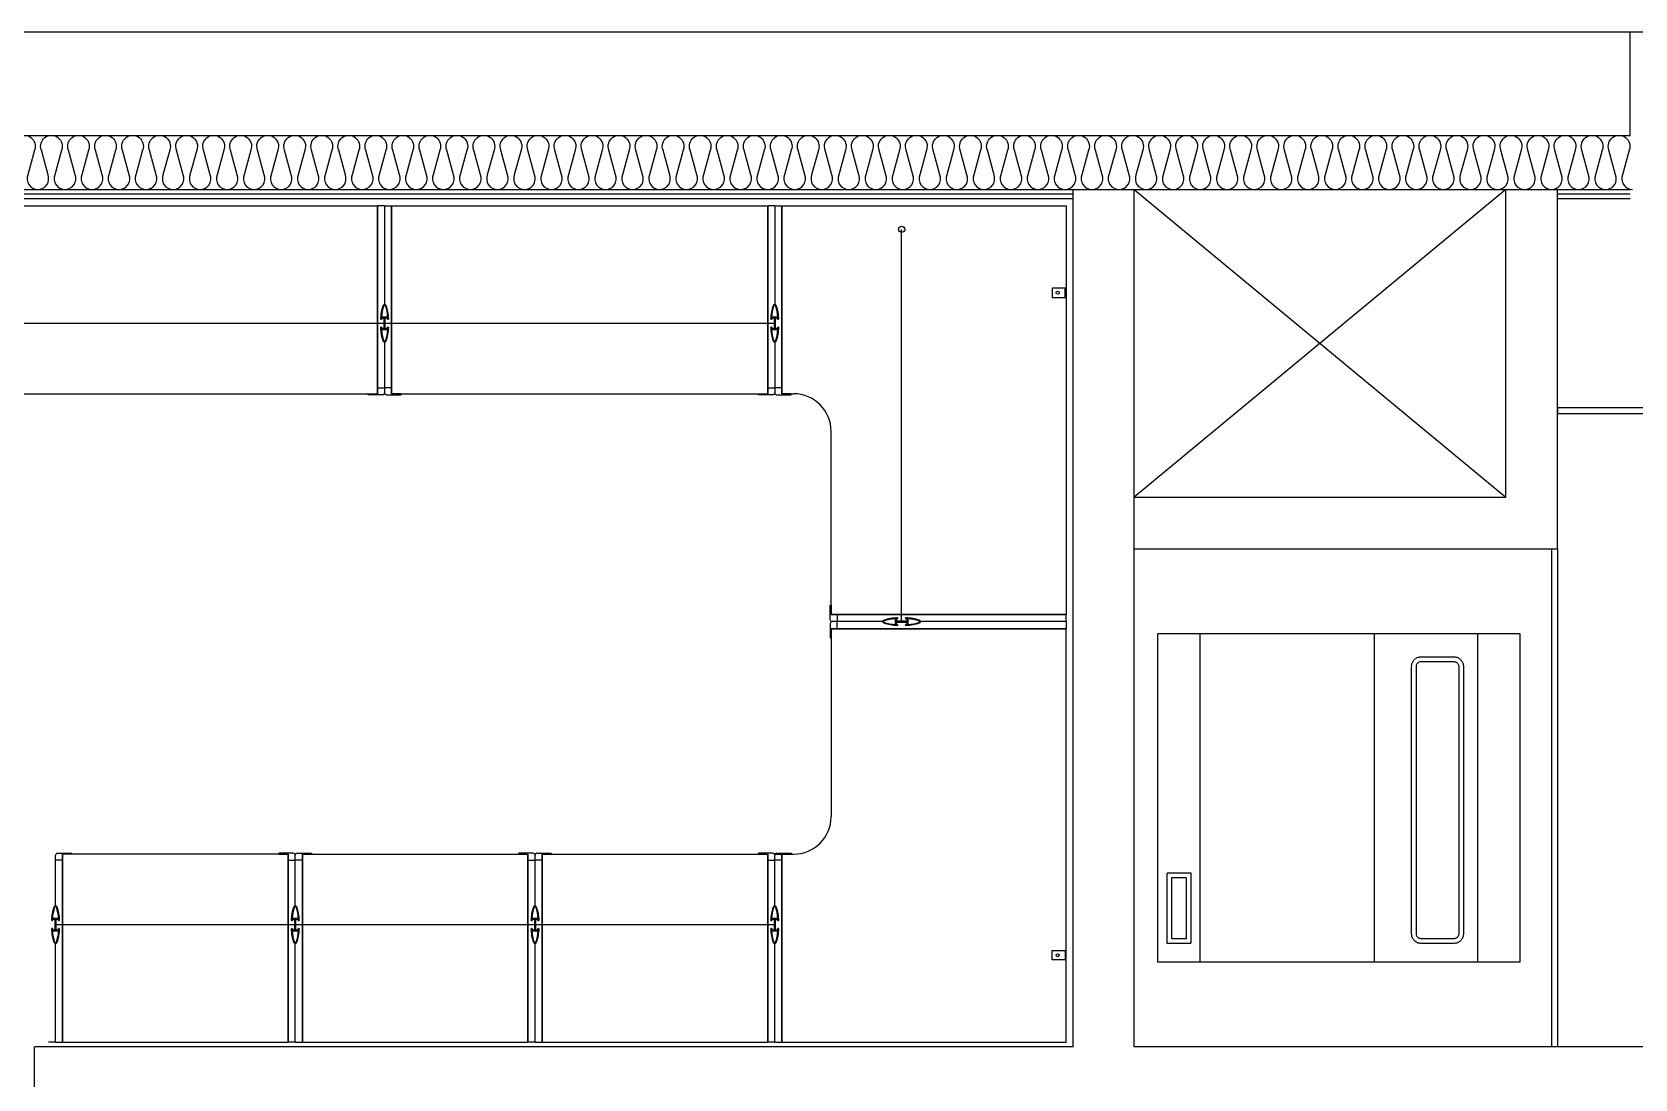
# Model space of a CAD drawing. Header units: millimetres. Extents: x -33000 to 294000, y 0 to 42408.
# Drawn here: x 261776 to 265186, y 16526 to 18755 of the extents above; entities that cross this region are included whole.
import ezdxf

# ---------------------------------------------------------------- set-up
doc = ezdxf.new("R2010")
doc.units = ezdxf.units.MM
doc.header["$LTSCALE"] = 50
doc.linetypes.add('( Hidden )', pattern=[0.375, 0.25, -0.125])
doc.layers.add('arch', color=8, linetype='Continuous')

# ---------------------------------------------------------------- blocks, each defined once
blk = doc.blocks.new('A$C3cbefa3a')
at = {"linetype": '( Hidden )', "ltscale": 0.1}
for p, q in [((350, -90), (-350, -90)), ((-350, -460), (350, -460)), ((-350, -680), (350, -680))]:
    blk.add_line(p, q, dxfattribs=at)
for points in [[(350, 0), (-350, 0), (-350, -770), (350, -770)], [(310, -70), (310, -20), (160, -20), (160, -70)], [(300, -60), (300, -30), (170, -30), (170, -60)]]:
    blk.add_lwpolyline(points, close=True, dxfattribs=at)
for points in [[(-280, -650), (290, -650, 0.414214), (310, -630), (310, -560, 0.414214), (290, -540), (-280, -540, 0.414214), (-300, -560), (-300, -630, 0.414214)], [(-280, -640), (290, -640, 0.414214), (300, -630), (300, -560, 0.414214), (290, -550), (-280, -550, 0.414214), (-290, -560), (-290, -630, 0.414214)]]:
    blk.add_lwpolyline(points, format="xyb", close=True, dxfattribs=at)

msp = doc.modelspace()

# ---------------------------------------------------------------- linework, layer by layer
at = {"layer": 'arch', "ltscale": 25}
for p, q in [((265176.2, 18754.6), (261321.2, 18754.6)), ((266076.2, 18754.6), (265176.2, 18754.6)), ((265176.2, 18534.6), (265176.2, 18754.6)), ((261321.2, 18534.6), (265176.2, 18534.6)), ((261321.2, 18419.6), (265176.2, 18419.6)), ((263991.2, 16594.6), (263991.2, 18419.6)), ((264121.2, 18419.6), (264911.2, 17764.6)), ((264911.2, 18419.6), (264121.2, 17764.6)), ((264121.2, 16594.6), (264121.2, 18419.6)), ((264911.2, 17764.6), (264911.2, 18419.6)), ((265021.2, 17654.6), (265021.2, 18419.6)), ((263991.2, 18409.6), (261321.2, 18409.6)), ((263991.2, 18399.6), (261321.2, 18399.6)), ((261711.2, 18384.6), (262511.2, 18384.6)), ((262511.2, 17984.6), (262511.2, 18384.6)), ((262526.2, 18384.6), (262511.2, 18384.6)), ((262526.2, 18384.6), (262541.2, 18384.6)), ((262541.2, 17984.6), (262541.2, 18384.6)), ((262541.2, 18384.6), (263341.2, 18384.6)), ((263341.2, 17984.6), (263341.2, 18384.6)), ((263356.2, 18384.6), (263341.2, 18384.6)), ((263356.2, 18384.6), (263371.2, 18384.6)), ((263371.2, 17984.6), (263371.2, 18384.6)), ((263371.2, 18384.6), (263976.2, 18384.6)), ((263976.2, 18384.6), (263976.2, 17514.6)), ((265176.2, 18409.6), (265021.2, 18409.6)), ((265176.2, 18399.6), (265021.2, 18399.6)), ((263626.2, 17499.6), (263626.2, 18334.6)), ((263976.2, 18209.7), (263946.2, 18209.7)), ((263946.2, 18209.7), (263946.2, 18189.7)), ((263974.2, 18189.7), (263974.2, 18209.7)), ((263976.2, 18209.7), (263976.2, 18189.7)), ((263946.2, 18189.7), (263976.2, 18189.7)), ((260931.2, 18134.6), (262525.5, 18134.6)), ((261761.2, 18134.6), (263355.5, 18134.6)), ((261711.2, 17984.6), (262511.2, 17984.6)), ((262491.5, 17982.6), (262491.2, 17984.6)), ((262491.2, 17984.6), (262511.2, 17984.6)), ((262522.2, 17982.6), (262491.5, 17982.6)), ((262511.2, 17984.6), (262511.2, 17997.6)), ((262511.2, 17997.6), (262526.2, 17997.6)), ((262526.2, 17997.6), (262526.2, 17986.6)), ((262541.2, 17997.6), (262526.2, 17997.6)), ((262530.2, 17982.6), (262560.9, 17982.6)), ((262541.2, 17984.6), (262541.2, 17997.6)), ((262561.2, 17984.6), (262541.2, 17984.6)), ((262541.2, 17984.6), (263341.2, 17984.6)), ((262560.9, 17982.6), (262561.2, 17984.6)), ((263321.5, 17982.6), (263321.2, 17984.6)), ((263321.2, 17984.6), (263341.2, 17984.6)), ((263352.2, 17982.6), (263321.5, 17982.6)), ((263341.2, 17984.6), (263341.2, 17997.6)), ((263341.2, 17997.6), (263356.2, 17997.6)), ((263356.2, 17997.6), (263356.2, 17986.6)), ((263371.2, 17997.6), (263356.2, 17997.6)), ((263360.2, 17982.6), (263390.9, 17982.6)), ((263371.2, 17984.6), (263371.2, 17997.6)), ((263391.2, 17984.6), (263371.2, 17984.6)), ((263371.2, 17984.6), (263396.2, 17984.6)), ((263390.9, 17982.6), (263391.2, 17984.6)), ((263476.2, 17514.6), (263476.2, 17904.6)), ((264121.2, 17764.6), (264911.2, 17764.6)), ((264121.2, 17654.6), (265021.2, 17654.6)), ((263474.2, 17534.3), (263476.2, 17534.6)), ((263474.2, 17503.6), (263474.2, 17534.3)), ((263476.2, 17534.6), (263476.2, 17514.6)), ((263474.2, 17495.6), (263474.2, 17464.9)), ((263476.2, 17514.6), (263976.2, 17514.6)), ((263476.2, 17514.6), (263489.2, 17514.6)), ((263489.2, 17499.6), (263478.2, 17499.6)), ((263489.2, 17514.6), (263489.2, 17499.6)), ((263489.2, 17484.6), (263489.2, 17499.6)), ((263976.2, 17499.6), (263976.2, 17514.6)), ((263976.2, 17499.6), (263976.2, 17484.6)), ((263474.2, 17464.9), (263476.2, 17464.6)), ((263476.2, 17484.6), (263976.2, 17484.6)), ((263476.2, 17464.6), (263476.2, 17484.6)), ((263476.2, 17484.6), (263489.2, 17484.6)), ((263476.2, 17484.6), (263476.2, 17084.6)), ((263976.2, 16604.6), (263976.2, 17484.6)), ((261826.2, 16991.6), (261826.2, 17002.6)), ((261841.2, 16991.6), (261826.2, 16991.6)), ((261830.2, 17006.6), (261860.9, 17006.6)), ((261841.2, 17004.6), (261841.2, 16604.6)), ((261861.2, 17004.6), (261841.2, 17004.6)), ((261841.2, 17004.6), (261841.2, 16991.6)), ((261860.9, 17006.6), (261861.2, 17004.6)), ((262301.5, 17006.6), (262301.2, 17004.6)), ((262301.2, 17004.6), (262321.2, 17004.6)), ((262332.2, 17006.6), (262301.5, 17006.6)), ((262321.2, 17004.6), (262321.2, 16604.6)), ((262321.2, 17004.6), (262321.2, 16991.6)), ((262321.2, 16991.6), (262336.2, 16991.6)), ((262336.2, 16991.6), (262336.2, 17002.6)), ((262351.2, 16991.6), (262336.2, 16991.6)), ((262340.2, 17006.6), (262370.9, 17006.6)), ((262351.2, 17004.6), (262831.2, 17004.6)), ((262351.2, 17004.6), (262351.2, 16604.6)), ((262371.2, 17004.6), (262351.2, 17004.6)), ((262351.2, 17004.6), (262351.2, 16991.6)), ((262370.9, 17006.6), (262371.2, 17004.6)), ((262811.5, 17006.6), (262811.2, 17004.6)), ((262811.2, 17004.6), (262831.2, 17004.6)), ((262842.2, 17006.6), (262811.5, 17006.6)), ((262831.2, 17004.6), (262831.2, 16604.6)), ((262831.2, 17004.6), (262831.2, 16991.6)), ((262831.2, 16991.6), (262846.2, 16991.6)), ((262846.2, 16991.6), (262846.2, 17002.6)), ((262861.2, 16991.6), (262846.2, 16991.6)), ((262850.2, 17006.6), (262880.9, 17006.6)), ((262861.2, 17004.6), (262861.2, 16604.6)), ((262881.2, 17004.6), (262861.2, 17004.6)), ((262861.2, 17004.6), (262861.2, 16991.6)), ((262861.2, 17004.6), (263341.2, 17004.6)), ((262880.9, 17006.6), (262881.2, 17004.6)), ((263321.5, 17006.6), (263321.2, 17004.6)), ((263321.2, 17004.6), (263341.2, 17004.6)), ((263352.2, 17006.6), (263321.5, 17006.6)), ((263341.2, 17004.6), (263341.2, 16604.6)), ((263341.2, 17004.6), (263341.2, 16991.6)), ((263341.2, 16991.6), (263356.2, 16991.6)), ((263356.2, 17004.6), (263371.2, 17004.6)), ((263356.2, 16991.6), (263356.2, 17002.6)), ((263371.2, 16991.6), (263356.2, 16991.6)), ((263360.2, 17006.6), (263390.9, 17006.6)), ((263371.2, 17004.6), (263371.2, 16604.6)), ((263371.2, 17004.6), (263371.2, 16991.6)), ((263371.2, 17004.6), (263396.2, 17004.6)), ((263390.9, 17006.6), (263391.2, 17004.6)), ((261825.5, 16854.6), (263355.5, 16854.6)), ((263946.2, 16779.5), (263946.2, 16799.5)), ((263946.2, 16799.5), (263976.2, 16799.5)), ((263976.2, 16779.5), (263946.2, 16779.5)), ((263974.2, 16799.5), (263974.2, 16779.5)), ((263976.2, 16779.5), (263976.2, 16799.5)), ((263991.2, 16594.6), (261781.2, 16594.6)), ((261781.2, 15404.6), (261781.2, 16594.6)), ((261826.2, 16604.6), (261811.2, 16604.6)), ((261826.2, 16604.6), (261841.2, 16604.6)), ((261841.2, 16604.6), (262321.2, 16604.6)), ((262336.2, 16604.6), (262321.2, 16604.6)), ((262336.2, 16604.6), (262351.2, 16604.6)), ((262351.2, 16604.6), (262831.2, 16604.6)), ((262846.2, 16604.6), (262831.2, 16604.6)), ((262846.2, 16604.6), (262861.2, 16604.6)), ((262861.2, 16604.6), (263341.2, 16604.6)), ((263356.2, 16604.6), (263341.2, 16604.6)), ((263356.2, 16604.6), (263371.2, 16604.6)), ((263371.2, 16604.6), (263976.2, 16604.6)), ((266351.2, 16594.6), (264121.2, 16594.6))]:
    msp.add_line(p, q, dxfattribs=at)
msp.add_lwpolyline([(261738.5, 18503.4, -1.449198), (261781.5, 18503.4), (261767.2, 18450.8, 0.524856), (261788.7, 18419.6, 0.524856), (261810.2, 18450.8), (261796, 18503.4, -1.449198), (261839, 18503.4), (261824.7, 18450.8, 0.524856), (261846.2, 18419.6, 0.524856), (261867.7, 18450.8), (261853.5, 18503.4, -1.449198), (261896.5, 18503.4), (261882.2, 18450.8, 0.524856), (261903.7, 18419.6, 0.524856), (261925.2, 18450.8), (261911, 18503.4, -1.449198), (261954, 18503.4), (261939.7, 18450.8, 0.524856), (261961.2, 18419.6, 0.524856), (261982.7, 18450.8), (261968.5, 18503.4, -1.449198), (262011.5, 18503.4), (261997.2, 18450.8, 0.524856), (262018.7, 18419.6, 0.524856), (262040.2, 18450.8), (262026, 18503.4, -1.449198), (262069, 18503.4), (262054.7, 18450.8, 0.524856), (262076.2, 18419.6, 0.524856), (262097.7, 18450.8), (262083.5, 18503.4, -1.449198), (262126.5, 18503.4), (262112.2, 18450.8, 0.524856), (262133.7, 18419.6, 0.524856), (262155.2, 18450.8), (262141, 18503.4, -1.449198), (262184, 18503.4), (262169.7, 18450.8, 0.524856), (262191.2, 18419.6, 0.524856), (262212.7, 18450.8), (262198.5, 18503.4, -1.449198), (262241.5, 18503.4), (262227.2, 18450.8, 0.524856), (262248.7, 18419.6, 0.524856), (262270.2, 18450.8), (262256, 18503.4, -1.449198), (262299, 18503.4), (262284.7, 18450.8, 0.524856), (262306.2, 18419.6, 0.524856), (262327.7, 18450.8), (262313.5, 18503.4, -1.449198), (262356.5, 18503.4), (262342.2, 18450.8, 0.524856), (262363.7, 18419.6, 0.524856), (262385.2, 18450.8), (262371, 18503.4, -1.449198), (262414, 18503.4), (262399.7, 18450.8, 0.524856), (262421.2, 18419.6, 0.524856), (262442.7, 18450.8), (262428.5, 18503.4, -1.449198), (262471.5, 18503.4), (262457.2, 18450.8, 0.524856), (262478.7, 18419.6, 0.524856), (262500.2, 18450.8), (262486, 18503.4, -1.449198), (262529, 18503.4), (262514.7, 18450.8, 0.524856), (262536.2, 18419.6, 0.524856), (262557.7, 18450.8), (262543.5, 18503.4, -1.449198), (262586.5, 18503.4), (262572.2, 18450.8, 0.524856), (262593.7, 18419.6, 0.524856), (262615.2, 18450.8), (262601, 18503.4, -1.449198), (262644, 18503.4), (262629.7, 18450.8, 0.524856), (262651.2, 18419.6, 0.524856), (262672.7, 18450.8), (262658.5, 18503.4, -1.449198), (262701.5, 18503.4), (262687.2, 18450.8, 0.524856), (262708.7, 18419.6, 0.524856), (262730.2, 18450.8), (262716, 18503.4, -1.449198), (262759, 18503.4), (262744.7, 18450.8, 0.524856), (262766.2, 18419.6, 0.524856), (262787.7, 18450.8), (262773.5, 18503.4, -1.449198), (262816.5, 18503.4), (262802.2, 18450.8, 0.524856), (262823.7, 18419.6, 0.524856), (262845.2, 18450.8), (262831, 18503.4, -1.449198), (262874, 18503.4), (262859.7, 18450.8, 0.524856), (262881.2, 18419.6, 0.524856), (262902.7, 18450.8), (262888.5, 18503.4, -1.449198), (262931.5, 18503.4), (262917.2, 18450.8, 0.524856), (262938.7, 18419.6, 0.524856), (262960.2, 18450.8), (262946, 18503.4, -1.449198), (262989, 18503.4), (262974.7, 18450.8, 0.524856), (262996.2, 18419.6, 0.524856), (263017.7, 18450.8), (263003.5, 18503.4, -1.449198), (263046.5, 18503.4), (263032.2, 18450.8, 0.524856), (263053.7, 18419.6, 0.524856), (263075.2, 18450.8), (263061, 18503.4, -1.449198), (263104, 18503.4), (263089.7, 18450.8, 0.524856), (263111.2, 18419.6, 0.524856), (263132.7, 18450.8), (263118.5, 18503.4, -1.449198), (263161.5, 18503.4), (263147.2, 18450.8, 0.524856), (263168.7, 18419.6, 0.524856), (263190.2, 18450.8), (263176, 18503.4, -1.449198), (263219, 18503.4), (263204.7, 18450.8, 0.524856), (263226.2, 18419.6, 0.524856), (263247.7, 18450.8), (263233.5, 18503.4, -1.449198), (263276.5, 18503.4), (263262.2, 18450.8, 0.524856), (263283.7, 18419.6, 0.524856), (263305.2, 18450.8), (263291, 18503.4, -1.449198), (263334, 18503.4), (263319.7, 18450.8, 0.524856), (263341.2, 18419.6, 0.524856), (263362.7, 18450.8), (263348.5, 18503.4, -1.449198), (263391.5, 18503.4), (263377.2, 18450.8, 0.524856), (263398.7, 18419.6, 0.524856), (263420.2, 18450.8), (263406, 18503.4, -1.449198), (263449, 18503.4), (263434.7, 18450.8, 0.524856), (263456.2, 18419.6, 0.524856), (263477.7, 18450.8), (263463.5, 18503.4, -1.449198), (263506.5, 18503.4), (263492.2, 18450.8, 0.524856), (263513.7, 18419.6, 0.524856), (263535.2, 18450.8), (263521, 18503.4, -1.449198), (263564, 18503.4), (263549.7, 18450.8, 0.524856), (263571.2, 18419.6, 0.524856), (263592.7, 18450.8), (263578.5, 18503.4, -1.449198), (263621.5, 18503.4), (263607.2, 18450.8, 0.524856), (263628.7, 18419.6, 0.524856), (263650.2, 18450.8), (263636, 18503.4, -1.449198), (263679, 18503.4), (263664.7, 18450.8, 0.524856), (263686.2, 18419.6, 0.524856), (263707.7, 18450.8), (263693.5, 18503.4, -1.449198), (263736.5, 18503.4), (263722.2, 18450.8, 0.524856), (263743.7, 18419.6, 0.524856), (263765.2, 18450.8), (263751, 18503.4, -1.449198), (263794, 18503.4), (263779.7, 18450.8, 0.524856), (263801.2, 18419.6, 0.524856), (263822.7, 18450.8), (263808.5, 18503.4, -1.449198), (263851.5, 18503.4), (263837.2, 18450.8, 0.524856), (263858.7, 18419.6, 0.524856), (263880.2, 18450.8), (263866, 18503.4, -1.449198), (263909, 18503.4), (263894.7, 18450.8, 0.524856), (263916.2, 18419.6, 0.524856), (263937.7, 18450.8), (263923.5, 18503.4, -1.449198), (263966.5, 18503.4), (263952.2, 18450.8, 0.524856), (263973.7, 18419.6, 0.524856), (263995.2, 18450.8), (263981, 18503.4, -1.449198), (264024, 18503.4), (264009.7, 18450.8, 0.524856), (264031.2, 18419.6, 0.524856), (264052.7, 18450.8), (264038.5, 18503.4, -1.449198), (264081.5, 18503.4), (264067.2, 18450.8, 0.524856), (264088.7, 18419.6, 0.524856), (264110.2, 18450.8), (264096, 18503.4, -1.449198), (264139, 18503.4), (264124.7, 18450.8, 0.524856), (264146.2, 18419.6, 0.524856), (264167.7, 18450.8), (264153.5, 18503.4, -1.449198), (264196.5, 18503.4), (264182.2, 18450.8, 0.524856), (264203.7, 18419.6, 0.524856), (264225.2, 18450.8), (264211, 18503.4, -1.449198), (264254, 18503.4), (264239.7, 18450.8, 0.524856), (264261.2, 18419.6, 0.524856), (264282.7, 18450.8), (264268.5, 18503.4, -1.449198), (264311.5, 18503.4), (264297.2, 18450.8, 0.524856), (264318.7, 18419.6, 0.524856), (264340.2, 18450.8), (264326, 18503.4, -1.449198), (264369, 18503.4), (264354.7, 18450.8, 0.524856), (264376.2, 18419.6, 0.524856), (264397.7, 18450.8), (264383.5, 18503.4, -1.449198), (264426.5, 18503.4), (264412.2, 18450.8, 0.524856), (264433.7, 18419.6, 0.524856), (264455.2, 18450.8), (264441, 18503.4, -1.449198), (264484, 18503.4), (264469.7, 18450.8, 0.524856), (264491.2, 18419.6, 0.524856), (264512.7, 18450.8), (264498.5, 18503.4, -1.449198), (264541.5, 18503.4), (264527.2, 18450.8, 0.524856), (264548.7, 18419.6, 0.524856), (264570.2, 18450.8), (264556, 18503.4, -1.449198), (264599, 18503.4), (264584.7, 18450.8, 0.524856), (264606.2, 18419.6, 0.524856), (264627.7, 18450.8), (264613.5, 18503.4, -1.449198), (264656.5, 18503.4), (264642.2, 18450.8, 0.524856), (264663.7, 18419.6, 0.524856), (264685.2, 18450.8), (264671, 18503.4, -1.449198), (264714, 18503.4), (264699.7, 18450.8, 0.524856), (264721.2, 18419.6, 0.524856), (264742.7, 18450.8), (264728.5, 18503.4, -1.449198), (264771.5, 18503.4), (264757.2, 18450.8, 0.524856), (264778.7, 18419.6, 0.524856), (264800.2, 18450.8), (264786, 18503.4, -1.449198), (264829, 18503.4), (264814.7, 18450.8, 0.524856), (264836.2, 18419.6, 0.524856), (264857.7, 18450.8), (264843.5, 18503.4, -1.449198), (264886.5, 18503.4), (264872.2, 18450.8, 0.524856), (264893.7, 18419.6, 0.524856), (264915.2, 18450.8), (264901, 18503.4, -1.449198), (264944, 18503.4), (264929.7, 18450.8, 0.524856), (264951.2, 18419.6, 0.524856), (264972.7, 18450.8), (264958.5, 18503.4, -1.449198), (265001.5, 18503.4), (264987.2, 18450.8, 0.524856), (265008.7, 18419.6, 0.524856), (265030.2, 18450.8), (265016, 18503.4, -1.449198), (265059, 18503.4), (265044.7, 18450.8, 0.524856), (265066.2, 18419.6, 0.524856), (265087.7, 18450.8), (265073.5, 18503.4, -1.449198), (265116.5, 18503.4), (265102.2, 18450.8, 0.524856), (265123.7, 18419.6, 0.524856), (265145.2, 18450.8), (265131, 18503.4, -1.449198), (265174, 18503.4), (265159.7, 18450.8, 0.524856), (265181.2, 18419.6)], format="xyb", dxfattribs=at)
for points in [[(262511.2, 17989.6), (262511.2, 18384.6)], [(262511.2, 18384.6), (262511.2, 17984.6)], [(262526.2, 18384.6), (262526.2, 18174.6)], [(262541.2, 17989.6), (262541.2, 18384.6)], [(262541.2, 18384.6), (262541.2, 17984.6)], [(263341.2, 17989.6), (263341.2, 18384.6)], [(263341.2, 18384.6), (263341.2, 17984.6)], [(263356.2, 18384.6), (263356.2, 18174.6)], [(263371.2, 17989.6), (263371.2, 18384.6)], [(263371.2, 18384.6), (263371.2, 17984.6)], [(262526.2, 18094.6), (262526.2, 17986.6)], [(263356.2, 18094.6), (263356.2, 17986.6)], [(265621.2, 16594.6), (265621.2, 17954.6), (265021.2, 17954.6), (265021.2, 17942.6), (265609.2, 17942.6), (265609.2, 16594.6)], [(261826.2, 16894.6), (261826.2, 17002.6)], [(261841.2, 16604.6), (261841.2, 17004.6)], [(261841.2, 16999.6), (261841.2, 16604.6)], [(262321.2, 16604.6), (262321.2, 17004.6)], [(262321.2, 16999.6), (262321.2, 16604.6)], [(262336.2, 16894.6), (262336.2, 17002.6)], [(262351.2, 16604.6), (262351.2, 17004.6)], [(262351.2, 16999.6), (262351.2, 16604.6)], [(262831.2, 16604.6), (262831.2, 17004.6)], [(262831.2, 16999.6), (262831.2, 16604.6)], [(262846.2, 16894.6), (262846.2, 17002.6)], [(262861.2, 16604.6), (262861.2, 17004.6)], [(262861.2, 16999.6), (262861.2, 16604.6)], [(263341.2, 16604.6), (263341.2, 17004.6)], [(263341.2, 16999.6), (263341.2, 16604.6)], [(263356.2, 16894.6), (263356.2, 17002.6)], [(263371.2, 16604.6), (263371.2, 17004.6)], [(263371.2, 16999.6), (263371.2, 16604.6)], [(261826.2, 16604.6), (261826.2, 16814.6)], [(262336.2, 16604.6), (262336.2, 16814.6)], [(262846.2, 16604.6), (262846.2, 16814.6)], [(263356.2, 16604.6), (263356.2, 16814.6)]]:
    msp.add_lwpolyline(points, dxfattribs=at)
for points in [[(262523.4, 18172.6, 0.073891), (262518.2, 18143.6, 0.422671), (262518.7, 18143.1), (262519.5, 18143.1, 0.414214), (262520, 18143.6), (262520, 18146.6), (262525.5, 18146.6), (262525.5, 18122.6), (262520, 18122.6), (262520, 18125.6, 0.414214), (262519.5, 18126.1), (262518.7, 18126.1, 0.422671), (262518.2, 18125.6, 0.073891), (262523.4, 18096.7, 0.719192), (262529, 18096.7, 0.073891), (262534.2, 18125.6, 0.422671), (262533.7, 18126.1), (262532.9, 18126.1, 0.414214), (262532.4, 18125.6), (262532.4, 18122.6), (262527, 18122.6), (262527, 18146.6), (262532.4, 18146.6), (262532.4, 18143.6, 0.414214), (262532.9, 18143.1), (262533.7, 18143.1, 0.422671), (262534.2, 18143.6, 0.073891), (262529, 18172.6, 0.719192)], [(262529, 18172.6, -0.073891), (262534.2, 18143.6, -0.422671), (262533.7, 18143.1), (262532.9, 18143.1, -0.414214), (262532.4, 18143.6), (262532.4, 18146.6), (262527, 18146.6), (262527, 18122.6), (262532.4, 18122.6), (262532.4, 18125.6, -0.414214), (262532.9, 18126.1), (262533.7, 18126.1, -0.422671), (262534.2, 18125.6, -0.073891), (262529, 18096.7, -0.719192), (262523.4, 18096.7, -0.073891), (262518.2, 18125.6, -0.422671), (262518.7, 18126.1), (262519.5, 18126.1, -0.414214), (262520, 18125.6), (262520, 18122.6), (262525.5, 18122.6), (262525.5, 18146.6), (262520, 18146.6), (262520, 18143.6, -0.414214), (262519.5, 18143.1), (262518.7, 18143.1, -0.422671), (262518.2, 18143.6, -0.073891), (262523.4, 18172.6, -0.719192)], [(262519.4, 18147.6, -0.063692), (262524.3, 18172.2, -0.719192), (262528.1, 18172.2, -0.063692), (262533, 18147.6)], [(262533, 18147.6, 0.063692), (262528.1, 18172.2, 0.719192), (262524.3, 18172.2, 0.063692), (262519.4, 18147.6)], [(263353.4, 18172.6, 0.073891), (263348.2, 18143.6, 0.422671), (263348.7, 18143.1), (263349.5, 18143.1, 0.414214), (263350, 18143.6), (263350, 18146.6), (263355.5, 18146.6), (263355.5, 18122.6), (263350, 18122.6), (263350, 18125.6, 0.414214), (263349.5, 18126.1), (263348.7, 18126.1, 0.422671), (263348.2, 18125.6, 0.073891), (263353.4, 18096.7, 0.719192), (263359, 18096.7, 0.073891), (263364.2, 18125.6, 0.422671), (263363.7, 18126.1), (263362.9, 18126.1, 0.414214), (263362.4, 18125.6), (263362.4, 18122.6), (263357, 18122.6), (263357, 18146.6), (263362.4, 18146.6), (263362.4, 18143.6, 0.414214), (263362.9, 18143.1), (263363.7, 18143.1, 0.422671), (263364.2, 18143.6, 0.073891), (263359, 18172.6, 0.719192)], [(263359, 18172.6, -0.073891), (263364.2, 18143.6, -0.422671), (263363.7, 18143.1), (263362.9, 18143.1, -0.414214), (263362.4, 18143.6), (263362.4, 18146.6), (263357, 18146.6), (263357, 18122.6), (263362.4, 18122.6), (263362.4, 18125.6, -0.414214), (263362.9, 18126.1), (263363.7, 18126.1, -0.422671), (263364.2, 18125.6, -0.073891), (263359, 18096.7, -0.719192), (263353.4, 18096.7, -0.073891), (263348.2, 18125.6, -0.422671), (263348.7, 18126.1), (263349.5, 18126.1, -0.414214), (263350, 18125.6), (263350, 18122.6), (263355.5, 18122.6), (263355.5, 18146.6), (263350, 18146.6), (263350, 18143.6, -0.414214), (263349.5, 18143.1), (263348.7, 18143.1, -0.422671), (263348.2, 18143.6, -0.073891), (263353.4, 18172.6, -0.719192)], [(263349.4, 18147.6, -0.063692), (263354.3, 18172.2, -0.719192), (263358.1, 18172.2, -0.063692), (263363, 18147.6)], [(263363, 18147.6, 0.063692), (263358.1, 18172.2, 0.719192), (263354.3, 18172.2, 0.063692), (263349.4, 18147.6)], [(262519.4, 18121.6, 0.063692), (262524.3, 18097, 0.719192), (262528.1, 18097, 0.063692), (262533, 18121.6)], [(262533, 18121.6, -0.063692), (262528.1, 18097, -0.719192), (262524.3, 18097, -0.063692), (262519.4, 18121.6)], [(263349.4, 18121.6, 0.063692), (263354.3, 18097, 0.719192), (263358.1, 18097, 0.063692), (263363, 18121.6)], [(263363, 18121.6, -0.063692), (263358.1, 18097, -0.719192), (263354.3, 18097, -0.063692), (263349.4, 18121.6)], [(261823.4, 16816.7, -0.073891), (261818.2, 16845.6, -0.422671), (261818.7, 16846.1), (261819.5, 16846.1, -0.414214), (261820, 16845.6), (261820, 16842.6), (261825.5, 16842.6), (261825.5, 16866.6), (261820, 16866.6), (261820, 16863.6, -0.414214), (261819.5, 16863.1), (261818.7, 16863.1, -0.422671), (261818.2, 16863.6, -0.073891), (261823.4, 16892.6, -0.719192), (261829.1, 16892.6, -0.073891), (261834.2, 16863.6, -0.422671), (261833.7, 16863.1), (261832.9, 16863.1, -0.414214), (261832.4, 16863.6), (261832.4, 16866.6), (261827, 16866.6), (261827, 16842.6), (261832.4, 16842.6), (261832.4, 16845.6, -0.414214), (261832.9, 16846.1), (261833.7, 16846.1, -0.422671), (261834.2, 16845.6, -0.073891), (261829.1, 16816.7, -0.719192)], [(261829.1, 16816.7, 0.073891), (261834.2, 16845.6, 0.422671), (261833.7, 16846.1), (261832.9, 16846.1, 0.414214), (261832.4, 16845.6), (261832.4, 16842.6), (261827, 16842.6), (261827, 16866.6), (261832.4, 16866.6), (261832.4, 16863.6, 0.414214), (261832.9, 16863.1), (261833.7, 16863.1, 0.422671), (261834.2, 16863.6, 0.073891), (261829.1, 16892.6, 0.719192), (261823.4, 16892.6, 0.073891), (261818.2, 16863.6, 0.422671), (261818.7, 16863.1), (261819.5, 16863.1, 0.414214), (261820, 16863.6), (261820, 16866.6), (261825.5, 16866.6), (261825.5, 16842.6), (261820, 16842.6), (261820, 16845.6, 0.414214), (261819.5, 16846.1), (261818.7, 16846.1, 0.422671), (261818.2, 16845.6, 0.073891), (261823.4, 16816.7, 0.719192)], [(261819.4, 16867.6, -0.063692), (261824.3, 16892.2, -0.719192), (261828.1, 16892.2, -0.063692), (261833, 16867.6)], [(261833, 16867.6, 0.063692), (261828.1, 16892.2, 0.719192), (261824.3, 16892.2, 0.063692), (261819.4, 16867.6)], [(262333.4, 16816.6, -0.073891), (262328.2, 16845.6, -0.422671), (262328.7, 16846.1), (262329.5, 16846.1, -0.414214), (262330, 16845.6), (262330, 16842.6), (262335.5, 16842.6), (262335.5, 16866.6), (262330, 16866.6), (262330, 16863.6, -0.414214), (262329.5, 16863.1), (262328.7, 16863.1, -0.422671), (262328.2, 16863.6, -0.073891), (262333.4, 16892.5, -0.719192), (262339, 16892.5, -0.073891), (262344.2, 16863.6, -0.422671), (262343.7, 16863.1), (262342.9, 16863.1, -0.414214), (262342.4, 16863.6), (262342.4, 16866.6), (262337, 16866.6), (262337, 16842.6), (262342.4, 16842.6), (262342.4, 16845.6, -0.414214), (262342.9, 16846.1), (262343.7, 16846.1, -0.422671), (262344.2, 16845.6, -0.073891), (262339, 16816.6, -0.719192)], [(262339, 16816.6, 0.073891), (262344.2, 16845.6, 0.422671), (262343.7, 16846.1), (262342.9, 16846.1, 0.414214), (262342.4, 16845.6), (262342.4, 16842.6), (262337, 16842.6), (262337, 16866.6), (262342.4, 16866.6), (262342.4, 16863.6, 0.414214), (262342.9, 16863.1), (262343.7, 16863.1, 0.422671), (262344.2, 16863.6, 0.073891), (262339, 16892.5, 0.719192), (262333.4, 16892.5, 0.073891), (262328.2, 16863.6, 0.422671), (262328.7, 16863.1), (262329.5, 16863.1, 0.414214), (262330, 16863.6), (262330, 16866.6), (262335.5, 16866.6), (262335.5, 16842.6), (262330, 16842.6), (262330, 16845.6, 0.414214), (262329.5, 16846.1), (262328.7, 16846.1, 0.422671), (262328.2, 16845.6, 0.073891), (262333.4, 16816.6, 0.719192)], [(262329.4, 16867.6, -0.063692), (262334.3, 16892.2, -0.719192), (262338.1, 16892.2, -0.063692), (262343, 16867.6)], [(262343, 16867.6, 0.063692), (262338.1, 16892.2, 0.719192), (262334.3, 16892.2, 0.063692), (262329.4, 16867.6)], [(262843.4, 16816.6, -0.073891), (262838.2, 16845.6, -0.422671), (262838.7, 16846.1), (262839.5, 16846.1, -0.414214), (262840, 16845.6), (262840, 16842.6), (262845.5, 16842.6), (262845.5, 16866.6), (262840, 16866.6), (262840, 16863.6, -0.414214), (262839.5, 16863.1), (262838.7, 16863.1, -0.422671), (262838.2, 16863.6, -0.073891), (262843.4, 16892.5, -0.719192), (262849, 16892.5, -0.073891), (262854.2, 16863.6, -0.422671), (262853.7, 16863.1), (262852.9, 16863.1, -0.414214), (262852.4, 16863.6), (262852.4, 16866.6), (262847, 16866.6), (262847, 16842.6), (262852.4, 16842.6), (262852.4, 16845.6, -0.414214), (262852.9, 16846.1), (262853.7, 16846.1, -0.422671), (262854.2, 16845.6, -0.073891), (262849, 16816.6, -0.719192)], [(262849, 16816.6, 0.073891), (262854.2, 16845.6, 0.422671), (262853.7, 16846.1), (262852.9, 16846.1, 0.414214), (262852.4, 16845.6), (262852.4, 16842.6), (262847, 16842.6), (262847, 16866.6), (262852.4, 16866.6), (262852.4, 16863.6, 0.414214), (262852.9, 16863.1), (262853.7, 16863.1, 0.422671), (262854.2, 16863.6, 0.073891), (262849, 16892.5, 0.719192), (262843.4, 16892.5, 0.073891), (262838.2, 16863.6, 0.422671), (262838.7, 16863.1), (262839.5, 16863.1, 0.414214), (262840, 16863.6), (262840, 16866.6), (262845.5, 16866.6), (262845.5, 16842.6), (262840, 16842.6), (262840, 16845.6, 0.414214), (262839.5, 16846.1), (262838.7, 16846.1, 0.422671), (262838.2, 16845.6, 0.073891), (262843.4, 16816.6, 0.719192)], [(262839.4, 16867.6, -0.063692), (262844.3, 16892.2, -0.719192), (262848.1, 16892.2, -0.063692), (262853, 16867.6)], [(262853, 16867.6, 0.063692), (262848.1, 16892.2, 0.719192), (262844.3, 16892.2, 0.063692), (262839.4, 16867.6)], [(263353.4, 16816.6, -0.073891), (263348.2, 16845.6, -0.422671), (263348.7, 16846.1), (263349.5, 16846.1, -0.414214), (263350, 16845.6), (263350, 16842.6), (263355.5, 16842.6), (263355.5, 16866.6), (263350, 16866.6), (263350, 16863.6, -0.414214), (263349.5, 16863.1), (263348.7, 16863.1, -0.422671), (263348.2, 16863.6, -0.073891), (263353.4, 16892.5, -0.719192), (263359, 16892.5, -0.073891), (263364.2, 16863.6, -0.422671), (263363.7, 16863.1), (263362.9, 16863.1, -0.414214), (263362.4, 16863.6), (263362.4, 16866.6), (263357, 16866.6), (263357, 16842.6), (263362.4, 16842.6), (263362.4, 16845.6, -0.414214), (263362.9, 16846.1), (263363.7, 16846.1, -0.422671), (263364.2, 16845.6, -0.073891), (263359, 16816.6, -0.719192)], [(263359, 16816.6, 0.073891), (263364.2, 16845.6, 0.422671), (263363.7, 16846.1), (263362.9, 16846.1, 0.414214), (263362.4, 16845.6), (263362.4, 16842.6), (263357, 16842.6), (263357, 16866.6), (263362.4, 16866.6), (263362.4, 16863.6, 0.414214), (263362.9, 16863.1), (263363.7, 16863.1, 0.422671), (263364.2, 16863.6, 0.073891), (263359, 16892.5, 0.719192), (263353.4, 16892.5, 0.073891), (263348.2, 16863.6, 0.422671), (263348.7, 16863.1), (263349.5, 16863.1, 0.414214), (263350, 16863.6), (263350, 16866.6), (263355.5, 16866.6), (263355.5, 16842.6), (263350, 16842.6), (263350, 16845.6, 0.414214), (263349.5, 16846.1), (263348.7, 16846.1, 0.422671), (263348.2, 16845.6, 0.073891), (263353.4, 16816.6, 0.719192)], [(263349.4, 16867.6, -0.063692), (263354.3, 16892.2, -0.719192), (263358.1, 16892.2, -0.063692), (263363, 16867.6)], [(263363, 16867.6, 0.063692), (263358.1, 16892.2, 0.719192), (263354.3, 16892.2, 0.063692), (263349.4, 16867.6)], [(261819.4, 16841.6, 0.063692), (261824.3, 16817, 0.719192), (261828.1, 16817, 0.063692), (261833, 16841.6)], [(261833, 16841.6, -0.063692), (261828.1, 16817, -0.719192), (261824.3, 16817, -0.063692), (261819.4, 16841.6)], [(262329.4, 16841.6, 0.063692), (262334.3, 16817, 0.719192), (262338.1, 16817, 0.063692), (262343, 16841.6)], [(262343, 16841.6, -0.063692), (262338.1, 16817, -0.719192), (262334.3, 16817, -0.063692), (262329.4, 16841.6)], [(262839.4, 16841.6, 0.063692), (262844.3, 16817, 0.719192), (262848.1, 16817, 0.063692), (262853, 16841.6)], [(262853, 16841.6, -0.063692), (262848.1, 16817, -0.719192), (262844.3, 16817, -0.063692), (262839.4, 16841.6)], [(263349.4, 16841.6, 0.063692), (263354.3, 16817, 0.719192), (263358.1, 16817, 0.063692), (263363, 16841.6)], [(263363, 16841.6, -0.063692), (263358.1, 16817, -0.719192), (263354.3, 16817, -0.063692), (263349.4, 16841.6)]]:
    msp.add_lwpolyline(points, format="xyb", close=True, dxfattribs=at)
for points in [[(265009.2, 17654.6), (265021.2, 17654.6), (265021.2, 16594.6), (265009.2, 16594.6)], [(261841.2, 16604.6), (262321.2, 16604.6), (262321.2, 17004.6), (261841.2, 17004.6)]]:
    msp.add_lwpolyline(points, close=True, dxfattribs=at)
at = {"layer": 'arch', "ltscale": 25, "elevation": 0}
for points in [[(263976.2, 17514.6), (263476.2, 17514.6)], [(263586.2, 17499.6), (263478.2, 17499.6)], [(263481.2, 17514.6), (263976.2, 17514.6)], [(263976.2, 17499.6), (263666.2, 17499.6)], [(263976.2, 17484.6), (263476.2, 17484.6)], [(263481.2, 17484.6), (263976.2, 17484.6)]]:
    msp.add_lwpolyline(points, dxfattribs=at)
for points in [[(263664.2, 17502.4, 0.073891), (263635.2, 17507.6, 0.422671), (263634.7, 17507.1), (263634.7, 17506.3, 0.414214), (263635.2, 17505.8), (263638.2, 17505.8), (263638.2, 17500.3), (263614.2, 17500.3), (263614.2, 17505.8), (263617.2, 17505.8, 0.414214), (263617.7, 17506.3), (263617.7, 17507.1, 0.422671), (263617.2, 17507.6, 0.073891), (263588.3, 17502.4, 0.719192), (263588.3, 17496.8, 0.073891), (263617.2, 17491.6, 0.422671), (263617.7, 17492.1), (263617.7, 17492.9, 0.414214), (263617.2, 17493.4), (263614.2, 17493.4), (263614.2, 17498.8), (263638.2, 17498.8), (263638.2, 17493.4), (263635.2, 17493.4, 0.414214), (263634.7, 17492.9), (263634.7, 17492.1, 0.422671), (263635.2, 17491.6, 0.073891), (263664.2, 17496.8, 0.719192)], [(263664.2, 17496.8, -0.073891), (263635.2, 17491.6, -0.422671), (263634.7, 17492.1), (263634.7, 17492.9, -0.414214), (263635.2, 17493.4), (263638.2, 17493.4), (263638.2, 17498.8), (263614.2, 17498.8), (263614.2, 17493.4), (263617.2, 17493.4, -0.414214), (263617.7, 17492.9), (263617.7, 17492.1, -0.422671), (263617.2, 17491.6, -0.073891), (263588.3, 17496.8, -0.719192), (263588.3, 17502.4, -0.073891), (263617.2, 17507.6, -0.422671), (263617.7, 17507.1), (263617.7, 17506.3, -0.414214), (263617.2, 17505.8), (263614.2, 17505.8), (263614.2, 17500.3), (263638.2, 17500.3), (263638.2, 17505.8), (263635.2, 17505.8, -0.414214), (263634.7, 17506.3), (263634.7, 17507.1, -0.422671), (263635.2, 17507.6, -0.073891), (263664.2, 17502.4, -0.719192)], [(263613.2, 17506.4, 0.063692), (263588.6, 17501.5, 0.719192), (263588.6, 17497.7, 0.063692), (263613.2, 17492.8)], [(263613.2, 17492.8, -0.063692), (263588.6, 17497.7, -0.719192), (263588.6, 17501.5, -0.063692), (263613.2, 17506.4)], [(263639.2, 17506.4, -0.063692), (263663.8, 17501.5, -0.719192), (263663.8, 17497.7, -0.063692), (263639.2, 17492.8)], [(263639.2, 17492.8, 0.063692), (263663.8, 17497.7, 0.719192), (263663.8, 17501.5, 0.063692), (263639.2, 17506.4)]]:
    msp.add_lwpolyline(points, format="xyb", close=True, dxfattribs=at)
at = {"layer": 'arch', "ltscale": 25}
for centre, radius in [((263626.2, 18334.6, 0), 6.5), ((263958.2, 18199.7, 0), 3.25), ((263958.2, 16789.5, 0), 3.25)]:
    msp.add_circle(centre, radius, dxfattribs=at)
for centre, radius, start, end in [((262522.2, 17986.6), 4, 270, 0), ((262530.2, 17986.6), 4, 180, 270), ((263352.2, 17986.6), 4, 270, 0), ((263360.2, 17986.6), 4, 180, 270), ((263396.2, 17904.6), 80, 0, 90), ((263478.2, 17503.6), 4, 180, 270), ((263478.2, 17495.6), 4, 90, 180), ((263396.2, 17084.6), 80, 270, 0), ((261830.2, 17002.6), 4, 90, 180), ((262332.2, 17002.6), 4, 0, 90), ((262340.2, 17002.6), 4, 90, 180), ((262842.2, 17002.6), 4, 0, 90), ((262850.2, 17002.6), 4, 90, 180), ((263352.2, 17002.6), 4, 0, 90), ((263360.2, 17002.6), 4, 90, 180)]:
    msp.add_arc(centre, radius, start, end, dxfattribs=at)

# ---------------------------------------------------------------- block references
at = {"layer": 'arch', "ltscale": 25, "xscale": -1, "rotation": 90}
msp.add_blockref('A$C3cbefa3a', (264171.2, 17124.6), dxfattribs=at)

doc.saveas('drawing.dxf')
